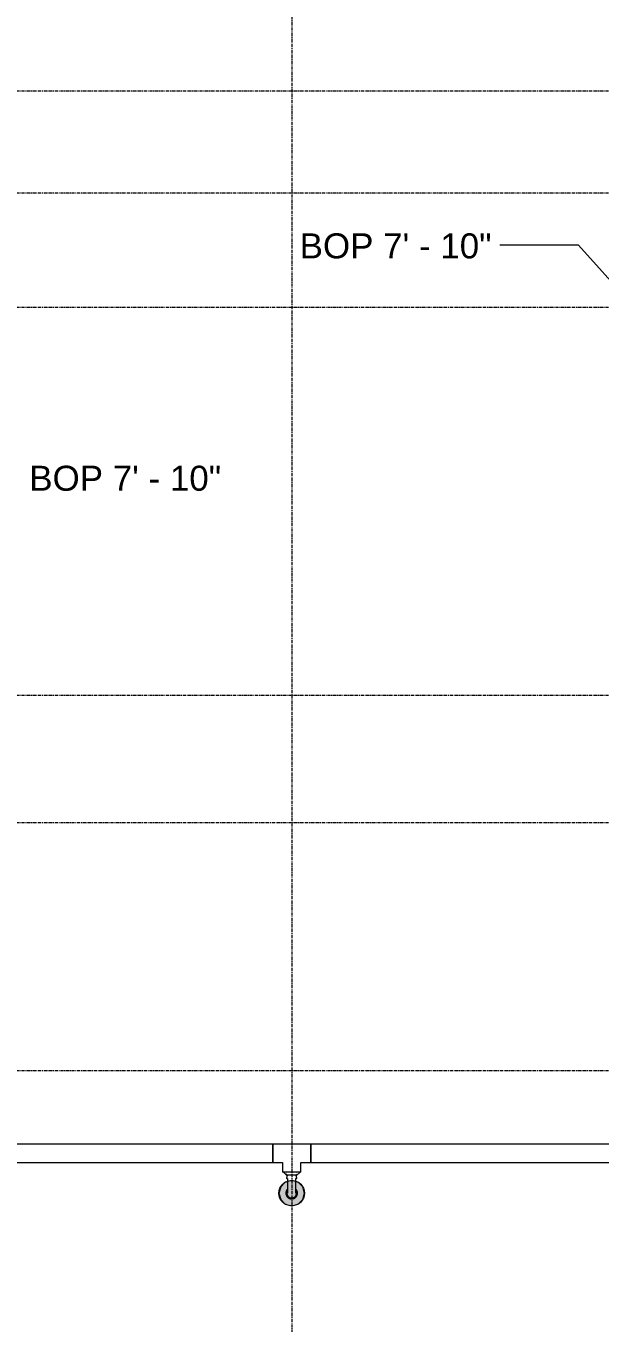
# Model space of a CAD drawing. Header units: inches. Extents: x -3679 to 241, y -496 to 1784.
# Drawn here: x -1277.8 to -1187.5, y 299.3 to 503.2 of the extents above; entities that cross this region are included whole.
import ezdxf

# ---------------------------------------------------------------- set-up
doc = ezdxf.new("R2010")
doc.units = ezdxf.units.IN
doc.header["$MEASUREMENT"] = 0
doc.linetypes.add('Grid Line', pattern=[0.875, 0.5, -0.125, 0.125, -0.125])
for name, color, linetype, lineweight in [('A-ANNO-NOTE', 250, 'Continuous', 9), ('G-ANNO-DIMS', 251, 'Continuous', 9), ('P-PIPE', 1, 'Continuous', 9), ('S-GRID', 8, 'Continuous', 9)]:
    doc.layers.add(name, color=color, linetype=linetype, lineweight=lineweight)
doc.styles.add('Arial', font='arial.ttf', dxfattribs={"height": 3.934132})

# ---------------------------------------------------------------- blocks, each defined once
blk = doc.blocks.new('Victaulic-VicPress316-Elbow 90-45deg Style P568_P571 - Standard-V7-SECOND LEVEL')
at = {"layer": 'P-PIPE'}
for p, q in [((-932.77, 322.6), (-932.77, 322.18)), ((-931.23, 322.92), (-931.22, 322.92)), ((-931.23, 322.18), (-931.23, 322.6)), ((-932.66, 322.03), (-932.66, 321.14)), ((-931.34, 321.14), (-931.34, 322.03))]:
    blk.add_line(p, q, dxfattribs=at)
at = {"layer": 'P-PIPE', "flags": 128}
for points in [[(-932.77, 322.63), (-932.77, 322.63), (-932.78, 322.63), (-932.78, 322.63), (-932.79, 322.64), (-932.8, 322.64), (-932.8, 322.64), (-932.81, 322.64), (-932.81, 322.64), (-932.82, 322.64), (-932.82, 322.64), (-932.83, 322.65), (-932.83, 322.65), (-932.84, 322.65), (-932.84, 322.66), (-932.85, 322.66), (-932.85, 322.66), (-932.86, 322.67), (-932.86, 322.67), (-932.87, 322.67), (-932.87, 322.68), (-932.87, 322.68), (-932.88, 322.69), (-932.88, 322.69), (-932.89, 322.7), (-932.89, 322.7), (-932.89, 322.71), (-932.89, 322.71), (-932.9, 322.72), (-932.9, 322.72), (-932.9, 322.73)], [(-932.78, 322.92), (-932.78, 322.92), (-932.77, 322.92)], [(-932.76, 322.92), (-932.76, 322.92), (-932.77, 322.92), (-932.77, 322.92), (-932.77, 322.92)], [(-932.77, 322.92), (-932.77, 322.92), (-932.76, 322.92), (-932.76, 322.92)], [(-932.75, 322.63), (-932.76, 322.63), (-932.76, 322.63), (-932.76, 322.63), (-932.77, 322.63), (-932.77, 322.63), (-932.77, 322.63)], [(-932.77, 322.63), (-932.77, 322.63), (-932.76, 322.63), (-932.76, 322.63), (-932.76, 322.63), (-932.75, 322.63), (-932.74, 322.63), (-932.74, 322.63), (-932.73, 322.63), (-932.72, 322.63), (-932.71, 322.63), (-932.69, 322.63), (-932.68, 322.63), (-932.67, 322.63), (-932.65, 322.63), (-932.63, 322.63), (-932.61, 322.63), (-932.6, 322.63), (-932.58, 322.63), (-932.56, 322.63), (-932.53, 322.63), (-932.51, 322.63), (-932.49, 322.63), (-932.46, 322.63), (-932.44, 322.63), (-932.41, 322.63), (-932.39, 322.63), (-932.36, 322.63), (-932.33, 322.63), (-932.31, 322.63), (-932.28, 322.63), (-932.25, 322.63), (-932.22, 322.63), (-932.19, 322.63), (-932.16, 322.63), (-932.13, 322.63), (-932.1, 322.63), (-932.07, 322.63), (-932.04, 322.63), (-932.02, 322.63)], [(-932.66, 321.96), (-932.67, 321.97), (-932.67, 321.98), (-932.68, 321.98), (-932.69, 321.99), (-932.7, 322), (-932.7, 322.01), (-932.71, 322.02), (-932.72, 322.03), (-932.72, 322.04), (-932.73, 322.04), (-932.73, 322.05), (-932.74, 322.06), (-932.74, 322.07), (-932.75, 322.08), (-932.75, 322.09), (-932.76, 322.1), (-932.76, 322.12), (-932.76, 322.13), (-932.76, 322.14), (-932.76, 322.15), (-932.77, 322.16), (-932.77, 322.17), (-932.77, 322.18), (-932.77, 322.18)], [(-931.97, 322.63), (-931.94, 322.63), (-931.91, 322.63), (-931.88, 322.63), (-931.85, 322.63), (-931.82, 322.63), (-931.79, 322.63), (-931.76, 322.63), (-931.73, 322.63), (-931.7, 322.63), (-931.67, 322.63), (-931.65, 322.63), (-931.62, 322.63), (-931.59, 322.63), (-931.57, 322.63), (-931.54, 322.63), (-931.52, 322.63), (-931.49, 322.63), (-931.47, 322.63), (-931.45, 322.63), (-931.43, 322.63), (-931.41, 322.63), (-931.39, 322.63), (-931.37, 322.63), (-931.36, 322.63), (-931.34, 322.63), (-931.32, 322.63), (-931.31, 322.63), (-931.3, 322.63), (-931.29, 322.63), (-931.28, 322.63), (-931.27, 322.63), (-931.26, 322.63), (-931.25, 322.63), (-931.24, 322.63), (-931.24, 322.63), (-931.24, 322.63), (-931.23, 322.63), (-931.23, 322.63), (-931.23, 322.63)], [(-931.23, 322.18), (-931.23, 322.17), (-931.23, 322.16), (-931.24, 322.15), (-931.24, 322.14), (-931.24, 322.13), (-931.24, 322.12), (-931.24, 322.11), (-931.25, 322.1), (-931.25, 322.09), (-931.26, 322.08), (-931.26, 322.07), (-931.26, 322.06), (-931.27, 322.05), (-931.28, 322.04), (-931.28, 322.03), (-931.29, 322.02), (-931.29, 322.01), (-931.3, 322), (-931.31, 321.99), (-931.32, 321.99), (-931.32, 321.98), (-931.33, 321.97), (-931.34, 321.97), (-931.34, 321.96)], [(-931.23, 322.63), (-931.23, 322.63), (-931.24, 322.63), (-931.24, 322.63), (-931.24, 322.63), (-931.25, 322.63)], [(-931.24, 322.92), (-931.24, 322.92), (-931.23, 322.92), (-931.23, 322.92), (-931.23, 322.92)], [(-931.23, 322.92), (-931.23, 322.92), (-931.24, 322.92), (-931.24, 322.92), (-931.24, 322.92)], [(-931.1, 322.72), (-931.1, 322.72), (-931.1, 322.71), (-931.11, 322.71), (-931.11, 322.7), (-931.11, 322.7), (-931.12, 322.69), (-931.12, 322.69), (-931.12, 322.68), (-931.13, 322.68), (-931.13, 322.68), (-931.14, 322.67), (-931.14, 322.67), (-931.14, 322.66), (-931.15, 322.66), (-931.15, 322.66), (-931.16, 322.65), (-931.16, 322.65), (-931.17, 322.65), (-931.17, 322.65), (-931.18, 322.64), (-931.18, 322.64), (-931.19, 322.64), (-931.2, 322.64), (-931.2, 322.64), (-931.21, 322.64), (-931.21, 322.63), (-931.22, 322.63), (-931.22, 322.63), (-931.23, 322.63), (-931.23, 322.63)], [(-932.66, 320.37), (-932.68, 320.35), (-932.7, 320.32), (-932.73, 320.3), (-932.75, 320.27), (-932.77, 320.24), (-932.79, 320.2), (-932.8, 320.17), (-932.82, 320.14), (-932.84, 320.11), (-932.85, 320.07), (-932.86, 320.04), (-932.87, 320), (-932.88, 319.97), (-932.89, 319.93), (-932.9, 319.9), (-932.9, 319.86), (-932.91, 319.83), (-932.91, 319.79), (-932.91, 319.75), (-932.91, 319.72), (-932.91, 319.68), (-932.91, 319.64), (-932.9, 319.61), (-932.9, 319.57), (-932.89, 319.54), (-932.88, 319.5), (-932.87, 319.47), (-932.86, 319.43), (-932.84, 319.4), (-932.83, 319.36), (-932.81, 319.33), (-932.8, 319.3), (-932.78, 319.27), (-932.76, 319.24), (-932.74, 319.21), (-932.72, 319.18), (-932.69, 319.15), (-932.67, 319.12), (-932.64, 319.1), (-932.62, 319.07), (-932.59, 319.05), (-932.56, 319.02), (-932.53, 319), (-932.5, 318.98), (-932.47, 318.96), (-932.44, 318.94), (-932.41, 318.93), (-932.37, 318.91), (-932.34, 318.9), (-932.31, 318.88), (-932.27, 318.87), (-932.24, 318.86), (-932.2, 318.85), (-932.16, 318.85), (-932.13, 318.84), (-932.09, 318.84), (-932.06, 318.83), (-932.02, 318.83), (-932, 318.83)], [(-932.66, 321.14), (-932.66, 321.08), (-932.66, 321.02), (-932.66, 320.97), (-932.66, 320.91), (-932.66, 320.86), (-932.66, 320.8), (-932.66, 320.75), (-932.66, 320.7), (-932.66, 320.65), (-932.66, 320.59), (-932.66, 320.54), (-932.66, 320.49), (-932.66, 320.44), (-932.66, 320.4), (-932.66, 320.35), (-932.66, 320.3), (-932.66, 320.26), (-932.66, 320.22), (-932.66, 320.18), (-932.66, 320.14), (-932.66, 320.1), (-932.66, 320.06), (-932.66, 320.03), (-932.66, 319.99), (-932.66, 319.96), (-932.66, 319.93), (-932.66, 319.91), (-932.66, 319.88), (-932.66, 319.86), (-932.66, 319.84), (-932.66, 319.82), (-932.66, 319.8), (-932.66, 319.79), (-932.66, 319.77), (-932.66, 319.76), (-932.66, 319.75), (-932.66, 319.75), (-932.66, 319.74), (-932.66, 319.74), (-932.66, 319.74)], [(-932, 318.83), (-931.96, 318.83), (-931.93, 318.83), (-931.89, 318.84), (-931.85, 318.84), (-931.82, 318.85), (-931.78, 318.86), (-931.75, 318.87), (-931.71, 318.88), (-931.68, 318.89), (-931.64, 318.9), (-931.61, 318.92), (-931.58, 318.93), (-931.55, 318.95), (-931.52, 318.97), (-931.49, 318.99), (-931.46, 319.01), (-931.43, 319.03), (-931.4, 319.06), (-931.37, 319.08), (-931.35, 319.11), (-931.32, 319.13), (-931.3, 319.16), (-931.27, 319.19), (-931.25, 319.22), (-931.23, 319.25), (-931.21, 319.28), (-931.2, 319.31), (-931.18, 319.35), (-931.16, 319.38), (-931.15, 319.41), (-931.14, 319.45), (-931.13, 319.48), (-931.12, 319.52), (-931.11, 319.55), (-931.1, 319.59), (-931.1, 319.62), (-931.09, 319.66), (-931.09, 319.7), (-931.09, 319.73), (-931.09, 319.77), (-931.09, 319.81), (-931.09, 319.84), (-931.1, 319.88), (-931.1, 319.91), (-931.11, 319.95), (-931.12, 319.99), (-931.13, 320.02), (-931.14, 320.05), (-931.16, 320.09), (-931.17, 320.12), (-931.19, 320.16), (-931.2, 320.19), (-931.22, 320.22), (-931.24, 320.25), (-931.26, 320.28), (-931.28, 320.31), (-931.31, 320.34), (-931.33, 320.36)], [(-932, 318.98), (-931.97, 318.98), (-931.94, 318.98), (-931.91, 318.98), (-931.88, 318.99), (-931.85, 318.99), (-931.82, 319), (-931.79, 319.01), (-931.76, 319.02), (-931.73, 319.03), (-931.7, 319.04), (-931.67, 319.05), (-931.65, 319.06), (-931.62, 319.08), (-931.59, 319.09), (-931.57, 319.11), (-931.54, 319.13), (-931.52, 319.15), (-931.49, 319.17), (-931.47, 319.19), (-931.45, 319.21), (-931.43, 319.23), (-931.41, 319.25), (-931.39, 319.28), (-931.37, 319.3), (-931.36, 319.33), (-931.34, 319.35), (-931.32, 319.38), (-931.31, 319.41), (-931.3, 319.44), (-931.29, 319.47), (-931.28, 319.49), (-931.27, 319.52), (-931.26, 319.55), (-931.25, 319.58), (-931.24, 319.61), (-931.24, 319.64), (-931.24, 319.67), (-931.23, 319.7), (-931.23, 319.73), (-931.23, 319.77), (-931.24, 319.8), (-931.24, 319.83), (-931.24, 319.86), (-931.25, 319.89), (-931.25, 319.92), (-931.26, 319.95), (-931.27, 319.98), (-931.28, 320.01), (-931.29, 320.03), (-931.3, 320.06), (-931.32, 320.09), (-931.33, 320.12), (-931.34, 320.14)], [(-931.34, 319.74), (-931.34, 319.74), (-931.34, 319.75), (-931.34, 319.75), (-931.34, 319.76), (-931.34, 319.77), (-931.34, 319.78), (-931.34, 319.8), (-931.34, 319.81), (-931.34, 319.83), (-931.34, 319.85), (-931.34, 319.88), (-931.34, 319.9), (-931.34, 319.93), (-931.34, 319.96), (-931.34, 319.99), (-931.34, 320.02), (-931.34, 320.05), (-931.34, 320.09), (-931.34, 320.13), (-931.34, 320.17), (-931.34, 320.21), (-931.34, 320.25), (-931.34, 320.29), (-931.34, 320.34), (-931.34, 320.38), (-931.34, 320.43), (-931.34, 320.48), (-931.34, 320.53), (-931.34, 320.58), (-931.34, 320.63), (-931.34, 320.68), (-931.34, 320.74), (-931.34, 320.79), (-931.34, 320.84), (-931.34, 320.9), (-931.34, 320.95), (-931.34, 321.01), (-931.34, 321.07), (-931.34, 321.12), (-931.34, 321.14)], [(-932.66, 320.13), (-932.68, 320.1), (-932.69, 320.08), (-932.7, 320.05), (-932.71, 320.02), (-932.72, 319.99), (-932.73, 319.96), (-932.74, 319.93), (-932.75, 319.9), (-932.76, 319.87), (-932.76, 319.84), (-932.76, 319.81), (-932.77, 319.78), (-932.77, 319.75), (-932.77, 319.72), (-932.76, 319.69), (-932.76, 319.66), (-932.76, 319.63), (-932.75, 319.6), (-932.75, 319.57), (-932.74, 319.54), (-932.73, 319.51), (-932.72, 319.48), (-932.71, 319.45), (-932.7, 319.42), (-932.68, 319.4), (-932.67, 319.37), (-932.65, 319.34), (-932.64, 319.32), (-932.62, 319.29), (-932.6, 319.27), (-932.58, 319.24), (-932.56, 319.22), (-932.54, 319.2), (-932.52, 319.18), (-932.49, 319.16), (-932.47, 319.14), (-932.45, 319.12), (-932.42, 319.1), (-932.4, 319.09), (-932.37, 319.07), (-932.34, 319.06), (-932.31, 319.04), (-932.29, 319.03), (-932.26, 319.02), (-932.23, 319.01), (-932.2, 319), (-932.17, 319), (-932.14, 318.99), (-932.11, 318.98), (-932.08, 318.98), (-932.05, 318.98), (-932.02, 318.98), (-932, 318.98)]]:
    blk.add_lwpolyline(points, dxfattribs=at)

msp = doc.modelspace()

# ---------------------------------------------------------------- hatches: boundary and pattern name
at = {"layer": 'A-ANNO-NOTE'}
msp.add_hatch(color=256, dxfattribs=at).paths.add_polyline_path([(-1236, 317.74), (-1235, 318.01), (-1234.27, 318.74), (-1234, 319.74), (-1234.27, 320.74), (-1235, 321.47), (-1236, 321.74), (-1237, 321.47), (-1237.73, 320.74), (-1238, 319.74), (-1237.73, 318.74), (-1237, 318.01)], flags=0)
h = msp.add_hatch(color=256, dxfattribs=at)
edge = h.paths.add_edge_path(flags=0)
edge.add_arc((-1236, 319.74), 2, 0, 360)

# ---------------------------------------------------------------- linework, layer by layer
for p, q in [((-1237.73, 320.74), (-1238, 319.74)), ((-1237, 321.47), (-1237.73, 320.74)), ((-1236, 321.74), (-1237, 321.47)), ((-1235, 321.47), (-1236, 321.74)), ((-1234.27, 320.74), (-1235, 321.47)), ((-1234, 319.74), (-1234.27, 320.74)), ((-1238, 319.74), (-1237.73, 318.74)), ((-1237.73, 318.74), (-1237, 318.01)), ((-1235, 318.01), (-1234.27, 318.74)), ((-1234.27, 318.74), (-1234, 319.74)), ((-1237, 318.01), (-1236, 317.74)), ((-1236, 317.74), (-1235, 318.01))]:
    msp.add_line(p, q, dxfattribs=at)
msp.add_circle((-1236, 319.74), 2, dxfattribs=at)
at = {"layer": 'G-ANNO-DIMS'}
for p, q in [((-1190.88, 468.75), (-1203.28, 468.75)), ((-1177.89, 454.29), (-1190.88, 468.75))]:
    msp.add_line(p, q, dxfattribs=at)
at = {"layer": 'P-PIPE'}
for p, q in [((-1238.99, 327.44), (-1377.01, 327.44)), ((-1233.01, 327.44), (-1238.99, 327.44)), ((-1238.99, 327.44), (-1238.99, 325.28)), ((-1238.99, 327.25), (-1238.99, 327.39)), ((-1238.99, 327.02), (-1238.99, 327.24)), ((-1238.99, 326.72), (-1238.99, 327.02)), ((-1238.99, 326.37), (-1238.99, 326.72)), ((-1238.99, 325.63), (-1238.99, 326.37)), ((-1094.99, 327.44), (-1233.01, 327.44)), ((-1233.01, 325.28), (-1233.01, 327.44)), ((-1233.01, 327.39), (-1233.01, 327.25)), ((-1233.01, 327.24), (-1233.01, 327.02)), ((-1233.01, 327.02), (-1233.01, 326.72)), ((-1233.01, 326.72), (-1233.01, 326.37)), ((-1233.01, 326.37), (-1233.01, 325.63)), ((-1377.01, 324.56), (-1238.99, 324.56)), ((-1238.99, 325.28), (-1238.99, 325.63)), ((-1238.99, 324.98), (-1238.99, 325.28)), ((-1238.99, 325.28), (-1238.99, 324.56)), ((-1238.99, 324.76), (-1238.99, 324.98)), ((-1238.99, 324.61), (-1238.99, 324.75)), ((-1238.99, 324.56), (-1237.44, 324.56)), ((-1237.44, 324.56), (-1237.44, 323.01)), ((-1234.56, 324.56), (-1233.01, 324.56)), ((-1234.56, 323.01), (-1234.56, 324.56)), ((-1233.01, 325.63), (-1233.01, 325.28)), ((-1233.01, 325.28), (-1233.01, 324.98)), ((-1233.01, 324.56), (-1233.01, 325.28)), ((-1233.01, 324.98), (-1233.01, 324.76)), ((-1233.01, 324.75), (-1233.01, 324.61)), ((-1233.01, 324.56), (-1094.99, 324.56)), ((-1234.56, 323.01), (-1237.44, 323.01)), ((-1237.31, 323.01), (-1236.65, 322.43)), ((-1235.35, 322.43), (-1234.69, 323.01))]:
    msp.add_line(p, q, dxfattribs=at)
at = {"layer": 'S-GRID', "linetype": 'Grid Line'}
for p, q in [((-1236, 1771.74), (-1236, -484.26)), ((-3666.39, 493), (228, 493)), ((-3666.39, 477), (228, 477)), ((-3666.39, 459), (228, 459)), ((-3666.39, 398), (228, 398)), ((-3666.39, 378), (228, 378)), ((-3666.39, 339), (226, 339))]:
    msp.add_line(p, q, dxfattribs=at)

# ---------------------------------------------------------------- block references
at = {"layer": 'P-PIPE'}
msp.add_blockref('Victaulic-VicPress316-Elbow 90-45deg Style P568_P571 - Standard-V7-SECOND LEVEL', (-304, 0), dxfattribs=at)

# ---------------------------------------------------------------- texts
at = {"layer": 'G-ANNO-DIMS', "char_height": 3.9341, "width": 35.952, "attachment_point": 1, "line_spacing_factor": 0.938532, "style": 'Arial'}
for insert in [(-1234.74, 470.62), (-1277.28, 434.09)]:
    msp.add_mtext('BOP 7\' - 10"', dxfattribs=dict(at, insert=insert))

doc.saveas('drawing.dxf')
